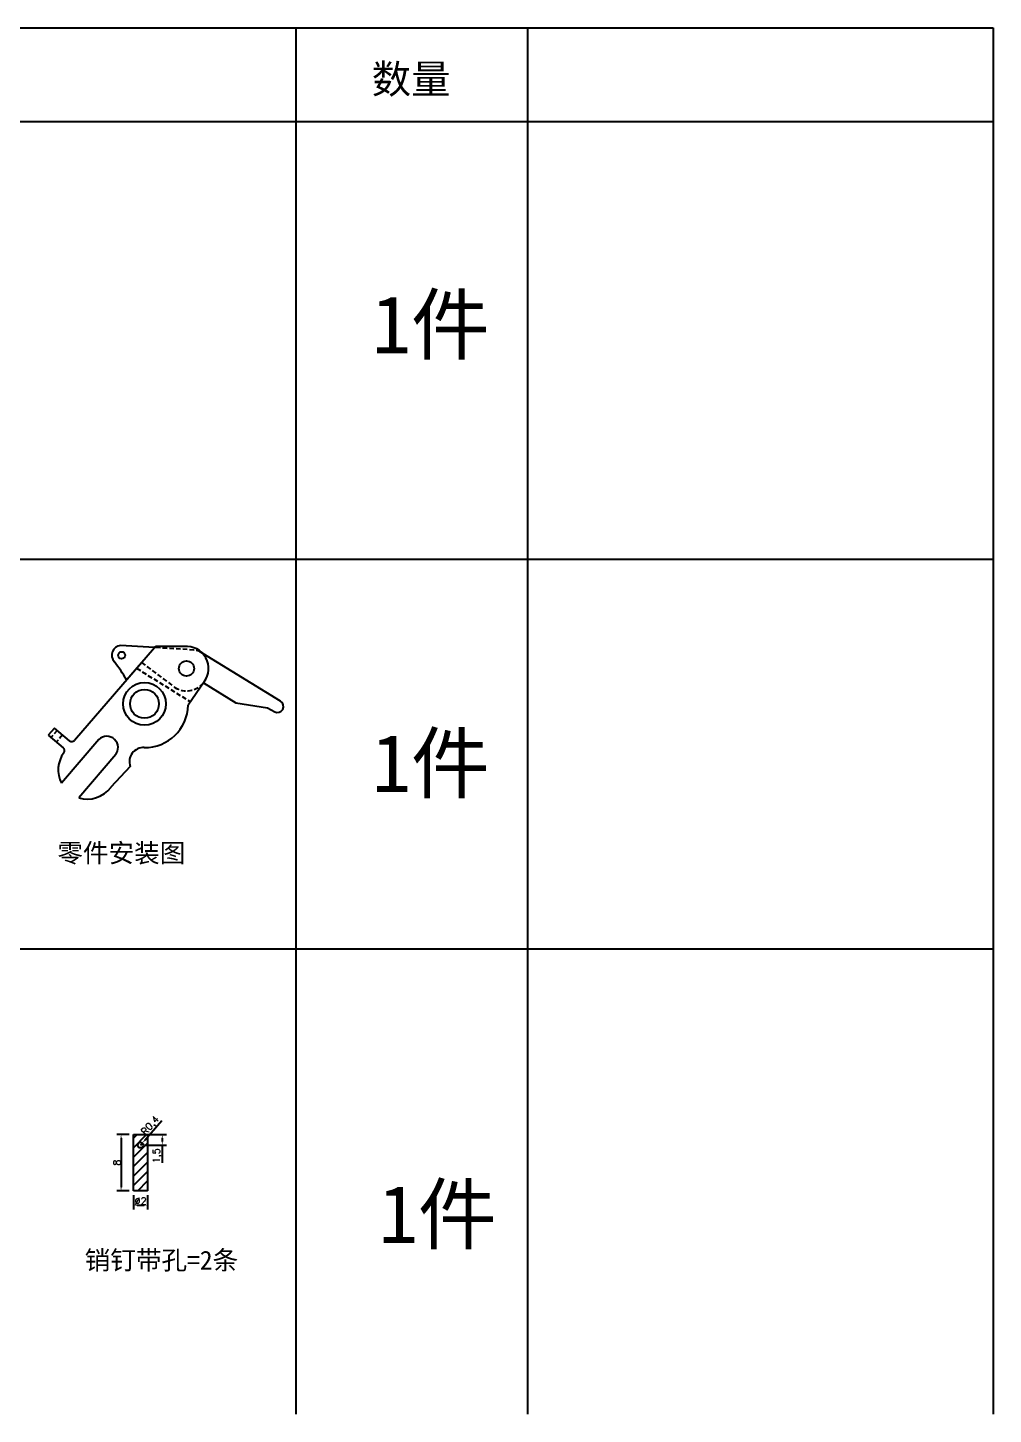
# Model space of a CAD drawing. Header units: millimetres. Extents: x 6817 to 15937, y -5221 to -164.
# Drawn here: x 10285.5 to 10422.8, y -361.6 to -164.3 of the extents above; entities that cross this region are included whole.
import ezdxf

# ---------------------------------------------------------------- set-up
doc = ezdxf.new("R2010")
doc.units = ezdxf.units.MM
doc.linetypes.add('HIDDEN', pattern=[9.525, 6.35, -3.175])
doc.layers.add('图层2', color=108, linetype='Continuous')
doc.styles.get("Standard").update_dxf_attribs({"font": 'txt', "bigfont": 'gbcbig.shx'})
doc.dimstyles.new('ISO-25', dxfattribs={"dimtxt": 1, "dimasz": 0.5, "dimexe": 0.6, "dimexo": 0.625, "dimgap": 0.1, "dimtad": 1, "dimtxsty": 'Standard', "dimcen": 2.5, "dimadec": 0, "dimazin": 0, "dimtfac": 1, "dimtmove": 0, "dimatfit": 3, "dimfxl": 0, "dimarcsym": 0})

# ---------------------------------------------------------------- blocks, each defined once
blk = doc.blocks.new('*D815')
at = {"layer": 'Defpoints', "color": 0, "linetype": 'ByBlock', "transparency": 16777216}
for p in [(10300.51, -329.76), (10302.51, -329.76), (10302.51, -331.8)]:
    blk.add_point(p, dxfattribs=at)
at = {"layer": '图层2', "color": 0, "linetype": 'ByBlock', "lineweight": -2, "transparency": 16777216}
for p, q in [((10300.51, -330.39), (10300.51, -332.4)), ((10302.51, -330.39), (10302.51, -332.4)), ((10301.01, -331.8), (10302.01, -331.8))]:
    blk.add_line(p, q, dxfattribs=at)
at = {"layer": '图层2', "color": 0, "linetype": 'ByBlock', "transparency": 16777216}
for points in [[(10301.01, -331.72), (10301.01, -331.89), (10300.51, -331.8)], [(10302.01, -331.72), (10302.01, -331.89), (10302.51, -331.8)]]:
    blk.add_solid(points, dxfattribs=at)
at = {"layer": '图层2', "color": 0, "linetype": 'ByBlock', "transparency": 16777216, "insert": (10301.51, -331.2), "char_height": 1, "attachment_point": 5}
blk.add_mtext('%%C2', dxfattribs=at)
blk = doc.blocks.new('*D816')
at = {"layer": 'Defpoints', "color": 0, "linetype": 'ByBlock', "transparency": 16777216}
for p in [(10300.51, -321.76), (10298.74, -329.76), (10300.51, -329.76)]:
    blk.add_point(p, dxfattribs=at)
at = {"layer": '图层2', "color": 0, "linetype": 'ByBlock', "lineweight": -2, "transparency": 16777216}
for p, q in [((10299.89, -321.76), (10298.14, -321.76)), ((10298.74, -322.26), (10298.74, -329.26)), ((10299.89, -329.76), (10298.14, -329.76))]:
    blk.add_line(p, q, dxfattribs=at)
at = {"layer": '图层2', "color": 0, "linetype": 'ByBlock', "transparency": 16777216}
for points in [[(10298.65, -322.26), (10298.82, -322.26), (10298.74, -321.76)], [(10298.65, -329.26), (10298.82, -329.26), (10298.74, -329.76)]]:
    blk.add_solid(points, dxfattribs=at)
at = {"layer": '图层2', "color": 0, "linetype": 'ByBlock', "transparency": 16777216, "insert": (10298.14, -325.76), "char_height": 1, "attachment_point": 5, "rotation": 90}
blk.add_mtext('8', dxfattribs=at)
blk = doc.blocks.new('*D1043')
at = {"layer": 'Defpoints', "color": 0, "linetype": 'ByBlock', "transparency": 16777216}
for p in [(10301.51, -321.76), (10301.54, -323.26), (10304.6, -323.26)]:
    blk.add_point(p, dxfattribs=at)
at = {"layer": '图层2', "color": 0, "linetype": 'ByBlock', "lineweight": -2, "transparency": 16777216}
for p, q in [((10302.14, -321.76), (10305.2, -321.76)), ((10302.17, -323.26), (10305.2, -323.26)), ((10304.6, -322.26), (10304.6, -322.76)), ((10304.6, -323.26), (10304.6, -325.8))]:
    blk.add_line(p, q, dxfattribs=at)
at = {"layer": '图层2', "color": 0, "linetype": 'ByBlock', "transparency": 16777216}
for points in [[(10304.52, -322.26), (10304.68, -322.26), (10304.6, -321.76)], [(10304.52, -322.76), (10304.68, -322.76), (10304.6, -323.26)]]:
    blk.add_solid(points, dxfattribs=at)
at = {"layer": '图层2', "color": 0, "linetype": 'ByBlock', "transparency": 16777216, "insert": (10303.92, -324.78), "char_height": 1, "attachment_point": 5, "rotation": 90}
blk.add_mtext('1,5', dxfattribs=at)
blk = doc.blocks.new('*D1044')
at = {"layer": 'Defpoints', "color": 0, "linetype": 'ByBlock', "transparency": 16777216}
for p in [(10301.51, -323.26), (10301.78, -322.96)]:
    blk.add_point(p, dxfattribs=at)
at = {"layer": '图层2', "color": 0, "linetype": 'ByBlock', "lineweight": -2, "transparency": 16777216}
for p, q in [((10304.54, -319.8), (10302.1, -322.59)), ((10301.51, -323.26), (10301.78, -322.96))]:
    blk.add_line(p, q, dxfattribs=at)
at = {"layer": '图层2', "color": 0, "linetype": 'ByBlock', "transparency": 16777216}
blk.add_solid([(10302.04, -322.53), (10302.17, -322.64), (10301.78, -322.96)], dxfattribs=at)
at = {"layer": '图层2', "color": 0, "linetype": 'ByBlock', "transparency": 16777216, "insert": (10302.97, -320.56), "char_height": 1, "attachment_point": 5, "rotation": 48.8023}
blk.add_mtext('R0,4', dxfattribs=at)

msp = doc.modelspace()

# ---------------------------------------------------------------- hatches: boundary and pattern name
at = {"layer": '图层2', "linetype": 'ByBlock'}
h = msp.add_hatch(dxfattribs=at)
h.set_pattern_fill('ANSI31', color=4, scale=0.3)
h.set_pattern_definition([(45, (8852.8786, 596.8308), (-0.6735192, 0.6735192), [])])
h.paths.add_polyline_path([(10300.512, -329.764), (10302.512, -329.764), (10302.512, -321.764), (10300.512, -321.764)])
h.paths.add_polyline_path([(10301.112, -323.264, -1), (10301.912, -323.264, -1)], flags=16)
h.paths.add_polyline_path([(10302.448, -322.422), (10304.754, -319.789), (10303.5, -318.691), (10301.194, -321.325)], flags=9)

# ---------------------------------------------------------------- linework, layer by layer
at = {"layer": '图层2', "color": 2, "linetype": 'ByBlock'}
for p, q in [((10127.143, -164.27), (10422.848, -164.27)), ((10323.614, -164.27), (10323.614, -361.56)), ((10356.589, -164.27), (10356.589, -361.56)), ((10422.848, -164.27), (10422.848, -361.56)), ((10127.143, -177.621), (10422.848, -177.621)), ((10127.143, -239.866), (10422.848, -239.866)), ((10127.143, -295.349), (10422.848, -295.349))]:
    msp.add_line(p, q, dxfattribs=at)
at = {"layer": '图层2', "color": 6, "linetype": 'ByBlock'}
for p, q in [((10303.47, -252.489), (10292.095, -265.683)), ((10307.721, -252.321), (10303.849, -252.315)), ((10310.546, -257.365), (10308.292, -260.675)), ((10289.249, -263.926), (10288.367, -264.95)), ((10291.393, -265.738), (10289.249, -263.926)), ((10288.367, -264.95), (10290.508, -266.746)), ((10295.567, -265.566), (10290.256, -271.774)), ((10297.986, -267.659), (10292.703, -273.836)), ((10300.039, -269.371), (10297.302, -272.333))]:
    msp.add_line(p, q, dxfattribs=at)
at = {"layer": '图层2', "color": 62, "linetype": 'ByBlock'}
for p, q in [((10303.49, -252.467), (10298.664, -252.169)), ((10321.442, -260.115), (10310.349, -253.31)), ((10299.517, -257.073), (10301.646, -254.604)), ((10310.463, -257.486), (10315.061, -260.307)), ((10315.061, -260.307), (10319.564, -261.028)), ((10319.564, -261.028), (10320.599, -261.609))]:
    msp.add_line(p, q, dxfattribs=at)
at = {"layer": '图层2', "color": 62, "linetype": 'HIDDEN', "ltscale": 0.1}
for p, q in [((10309.091, -252.813), (10303.656, -252.477)), ((10310.315, -253.289), (10310.013, -253.104)), ((10301.646, -254.604), (10306.39, -258.149))]:
    msp.add_line(p, q, dxfattribs=at)
at = {"layer": '图层2', "color": 6, "linetype": 'HIDDEN', "ltscale": 0.1}
for p, q in [((10300.947, -255.415), (10308.625, -260.186)), ((10289.628, -264.252), (10288.745, -265.276)), ((10290.385, -264.905), (10289.503, -265.929))]:
    msp.add_line(p, q, dxfattribs=at)
at = {"layer": '图层2', "color": 1, "linetype": 'ByBlock'}
for p, q in [((10300.512, -321.764), (10302.512, -321.764)), ((10300.512, -329.764), (10300.512, -321.764)), ((10302.512, -321.764), (10302.512, -329.764)), ((10302.512, -329.764), (10300.512, -329.764))]:
    msp.add_line(p, q, dxfattribs=at)
at = {"layer": '图层2', "color": 2, "linetype": 'ByBlock'}
for centre, radius in [((10298.808, -253.555), 0.5), ((10308.042, -255.454), 1.077)]:
    msp.add_circle(centre, radius, dxfattribs=at)
at = {"layer": '图层2', "color": 62, "linetype": 'ByBlock'}
msp.add_circle((10308.042, -255.454), 1.077, dxfattribs=at)
at = {"layer": '图层2', "color": 1, "linetype": 'ByBlock'}
for centre, radius in [((10302.068, -260.479), 3.05), ((10302.068, -260.479), 2.05), ((10301.512, -323.264), 0.4)]:
    msp.add_circle(centre, radius, dxfattribs=at)
at = {"layer": '图层2', "color": 62, "linetype": 'ByBlock'}
for centre, radius, start, end in [((10298.808, -253.555), 1.394, 95.93714, 221.0475), ((10283.857, -265.765), 17.91, 29.03047, 39.0965), ((10320.985, -260.842), 0.859, 243.29403, 57.86281)]:
    msp.add_arc(centre, radius, start, end, dxfattribs=at)
at = {"layer": '图层2', "color": 6, "linetype": 'ByBlock'}
for centre, radius, start, end in [((10303.849, -252.815), 0.5, 89.91043, 139.23352), ((10308.042, -255.454), 3.149, 322.65855, 95.85389), ((10302.068, -260.479), 6.227, 269.70362, 358.18974), ((10291.716, -265.356), 0.5, 229.79699, 319.23352), ((10296.702, -266.693), 1.6, 318.7621, 134.93353), ((10293.953, -269.87), 4.158, 143.94766, 207.2472), ((10290.187, -267.129), 0.5, 323.94766, 50.01121), ((10301.91, -268.692), 1.991, 86.37023, 199.94645), ((10293.953, -269.87), 4.158, 252.51304, 323.6742)]:
    msp.add_arc(centre, radius, start, end, dxfattribs=at)
at = {"layer": '图层2', "color": 62, "linetype": 'HIDDEN', "ltscale": 0.1}
for centre, radius, start, end in [((10308.967, -254.809), 2, 58.47416, 86.46584), ((10308.042, -255.454), 3.161, 238.49102, 319.99206)]:
    msp.add_arc(centre, radius, start, end, dxfattribs=at)

# ---------------------------------------------------------------- texts
at = {"color": 2, "attachment_point": 1}
for s, insert, char_height, width in [('{\\fSimSun|b0|i0|c134|p2;数量}', (10334.409, -169.514), 4.10936, 18.02773), ('{\\fSimSun|b0|i0|c134|p2;1件}', (10334.409, -202.391), 8.21872, 36.05545), ('{\\fSimSun|b0|i0|c134|p2;1件}', (10334.409, -264.814), 8.21872, 36.05545), ('{\\fSimSun|b0|i0|c134|p2;零件安装图}', (10289.672, -280.358), 2.67108, 31.32319), ('{\\fSimSun|b0|i0|c134|p2;1件}', (10335.39, -328.987), 8.21872, 36.05545), ('{\\fSimSun|b0|i0|c134|p2;销钉带孔=2条}', (10293.554, -338.296), 2.67108, 31.32319)]:
    msp.add_mtext(s, dxfattribs=dict(at, insert=insert, char_height=char_height, width=width))

# ---------------------------------------------------------------- dimensions: what is measured, and where the dimension line sits
at = {"layer": '图层2', "color": 2, "linetype": 'ByBlock'}
dim = msp.add_radius_dim(center=(10301.512, -323.264), mpoint=(10301.776, -322.963), dimstyle='ISO-25', dxfattribs=at)
dim.commit()
dim.dimension.update_dxf_attribs({"geometry": '*D1044', "text_midpoint": (10302.974, -320.557)})
for base, p1, p2, picture, middle in [((10298.737, -329.764), (10300.512, -321.764), (10300.512, -329.764), '*D816', (10298.137, -325.764)), ((10304.6, -323.263), (10301.512, -321.764), (10301.543, -323.263), '*D1043', (10303.916, -324.779))]:
    dim = msp.add_linear_dim(base=base, p1=p1, p2=p2, angle=90, dimstyle='ISO-25', dxfattribs=at)
    dim.commit()
    dim.dimension.update_dxf_attribs({"geometry": picture, "text_midpoint": middle})
dim = msp.add_linear_dim(base=(10302.512, -331.803), p1=(10300.512, -329.764), p2=(10302.512, -329.764), text='%%C2', dimstyle='ISO-25', dxfattribs=at)
dim.commit()
dim.dimension.update_dxf_attribs({"geometry": '*D815', "text_midpoint": (10301.512, -331.203)})

doc.saveas('drawing.dxf')
